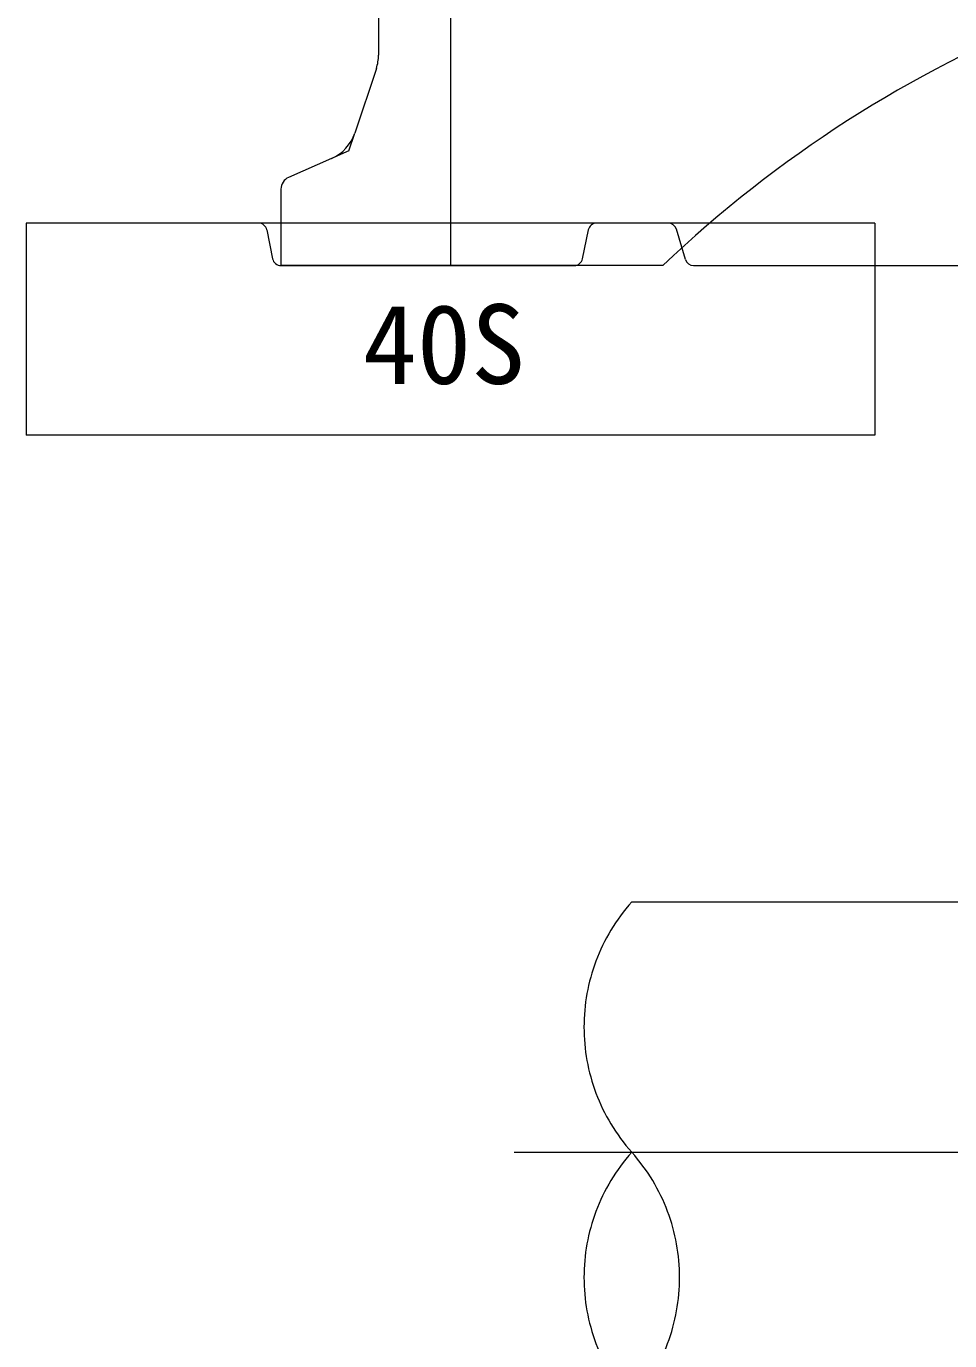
# Model space of a CAD drawing. Units: millimetres at full size, sheet at 1:20; details may follow other scales. Extents: x -5700 to 5714, y -3160 to 3160.
# Drawn here: x -1248.1 to -1030.5, y 1681.1 to 1990.9 of the extents above; entities that cross this region are included whole.
import ezdxf
from ezdxf.enums import TextEntityAlignment as Align

# ---------------------------------------------------------------- set-up
doc = ezdxf.new("R2010")
doc.units = ezdxf.units.MM
doc.header["$LTSCALE"] = 20
doc.linetypes.add('DOUBLE_CHAIN2', pattern=[12.8, 9, -1, 0.6, -0.6, 0.6, -1])
for name, color, linetype, lineweight in [('0-5_TEMP01', 3, 'Continuous', 18), ('0-7_躯体', 7, 'Continuous', 9), ('0-F_配水管', 4, 'DOUBLE_CHAIN2', 9)]:
    doc.layers.add(name, color=color, linetype=linetype, lineweight=lineweight)
doc.layers.add('0-D_注釈', color=1, linetype='Continuous')
doc.styles.add('ＭＳ ゴシック', font='')
doc.styles.get('ＭＳ ゴシック').set_extended_font_data('MS Gothic')

msp = doc.modelspace()

# ---------------------------------------------------------------- linework, layer by layer
at = {"layer": '0-5_TEMP01'}
for p, q in [((-1048.13, 1934.52), (-748.12, 1934.52)), ((-1133.13, 1725.53), (-663.12, 1725.53))]:
    msp.add_line(p, q, dxfattribs=at)
at = {"layer": '0-7_躯体'}
for p, q in [((-1148.13, 2134.52), (-1148.13, 1934.52)), ((-1165.12, 2061.47), (-1165.12, 1984.15)), ((-1165.64, 1980.99), (-1170.72, 1965.74)), ((-1172.12, 1961.53), (-1170.72, 1965.74)), ((-1172.12, 1961.53), (-1176.2, 1959.74)), ((-1176.2, 1959.74), (-1186.33, 1955.31)), ((-1188.13, 1952.56), (-1188.13, 1934.52)), ((-1048.13, 1944.53), (-1248.13, 1944.53)), ((-1248.13, 1944.53), (-1248.13, 1894.53)), ((-1191.45, 1942.92), (-1190.09, 1936.14)), ((-1117.04, 1936.14), (-1115.68, 1942.92)), ((-1092.79, 1935.95), (-1094.94, 1943.1)), ((-1048.13, 1944.53), (-1048.13, 1894.53)), ((-1098.13, 1934.52), (-1188.13, 1934.52)), ((-1188.13, 1934.52), (-1119, 1934.52)), ((-1090.88, 1934.52), (-1048.13, 1934.52)), ((-1048.13, 1894.53), (-1248.13, 1894.53))]:
    msp.add_line(p, q, dxfattribs=at)
for centre, radius, start, end in [((-898.13, 1724.52), 290, 90, 133.603), ((-1175.12, 1984.15), 10, 341.565, 0), ((-1180.21, 1968.91), 10, 293.629, 341.565), ((-1185.12, 1952.56), 3, 113.629, 180), ((-1193.4, 1942.53), 2, 11.31, 90), ((-1113.73, 1942.53), 2, 90, 168.691), ((-1096.85, 1942.53), 2, 16.7, 90), ((-1188.13, 1936.53), 2, 191.31, 270), ((-1119, 1936.53), 2, 270, 348.691), ((-1090.88, 1936.53), 2, 196.7, 270)]:
    msp.add_arc(centre, radius, start, end, dxfattribs=at)
at = {"layer": '0-F_配水管'}
msp.add_line((-1105.45, 1784.52), (-1025.63, 1784.52), dxfattribs=at)
for centre, start, end in [((-1072.46, 1755.03), 138.19, 221.81), ((-1072.46, 1696.02), 138.19, 221.81), ((-1138.43, 1696.02), 318.19, 41.81)]:
    msp.add_arc(centre, 44.25, start, end, dxfattribs=at)

# ---------------------------------------------------------------- texts
at = {"layer": '0-D_注釈', "style": 'ＭＳ ゴシック'}
msp.add_text('40S', height=18.77, dxfattribs=at).set_placement((-1168.84, 1901.01), align=Align.BOTTOM_LEFT)

doc.saveas('drawing.dxf')
